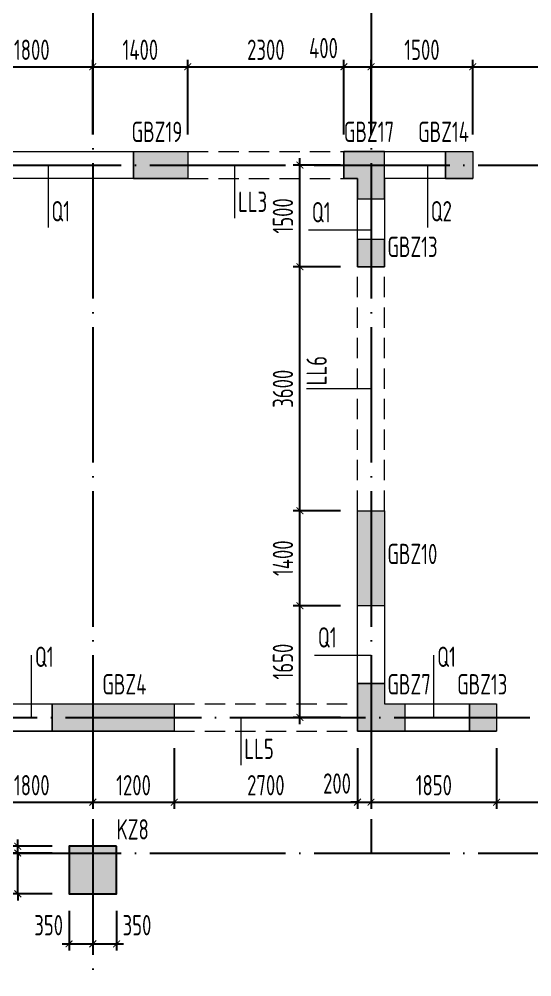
# Model space of a CAD drawing. Header units: millimetres. Extents: x -202076 to 1082610, y -439651 to 179350.
# Drawn here: x 126658 to 134213, y -69506 to -55379 of the extents above; entities that cross this region are included whole.
import ezdxf
from ezdxf.enums import TextEntityAlignment as Align

# ---------------------------------------------------------------- set-up
doc = ezdxf.new("R2010")
doc.units = ezdxf.units.MM
doc.header["$LTSCALE"] = 1000
for name, pattern in [('DASHED', [0.75, 0.5, -0.25]), ('DOTE', [2.42, 2, -0.2, 0.02, -0.2]), ('短虚线', [187.5, 125, -62.5])]:
    doc.linetypes.add(name, pattern=pattern)
doc.layers.add('A_AXIS-轴线', color=36, linetype='DOTE')
doc.layers.add('COLU', color=5, linetype='Continuous')
for name, color, linetype, lineweight in [('BEAM', 4, 'DASHED', 0), ('COLU_TEXT', 6, 'Continuous', 0), ('DIM', 3, 'Continuous', 0), ('WALL', 2, 'Continuous', 0), ('墙柱名称编号', 7, 'Continuous', 18), ('墙柱轮廓', 7, 'Continuous', 18), ('墙梁名称编号', 3, 'Continuous', 18), ('墙梁标注引线', 3, 'Continuous', 18), ('墙身名称编号', 3, 'Continuous', 18), ('墙身标注引线', 3, 'Continuous', 18), ('边缘构件填充', 253, 'Continuous', 18)]:
    doc.layers.add(name, color=color, linetype=linetype, lineweight=lineweight)
doc.styles.add('TSSD_Dimension', font='tssdeng.shx', dxfattribs={"width": 0.7, "bigfont": 'hztxt.shx'})
doc.styles.add('TSSD_Rein', font='tssdeng.shx', dxfattribs={"width": 0.7, "bigfont": 'hztxt.shx'})
doc.dimstyles.new('TSSD_100_100', dxfattribs={"dimtxt": 300, "dimasz": 100, "dimexe": 100, "dimexo": 250, "dimgap": 100, "dimtad": 1, "dimdec": 0, "dimzin": 0, "dimdsep": 46, "dimtxsty": 'TSSD_Dimension', "dimblk": 'ARCHTICK', "dimcen": 0, "dimdle": 100, "dimclrt": 7, "dimadec": 0, "dimazin": 0, "dimtfac": 1, "dimtdec": 0, "dimtix": 1, "dimtmove": 2, "dimatfit": 3, "dimfxl": 1, "dimtolj": 1, "dimtzin": 0, "dimarcsym": 0})

# ---------------------------------------------------------------- blocks, each defined once
blk = doc.blocks.new('_ARCHTICK')
at = {"color": 0, "linetype": 'ByBlock', "const_width": 0.15}
blk.add_lwpolyline([(-0.5, -0.5), (0.5, 0.5)], dxfattribs=at)
blk = doc.blocks.new('*D510')
at = {"layer": 'Defpoints', "color": 0, "transparency": 16777216}
for p in [(126637, -67681), (127393, -67681), (127393, -68281)]:
    blk.add_point(p, dxfattribs=at)
at = {"layer": 'DIM', "color": 0, "lineweight": -2, "transparency": 16777216}
for p, q in [((126637, -67681), (126637, -67581)), ((127143, -67681), (126537, -67681)), ((126637, -68281), (126637, -67681)), ((127143, -68281), (126537, -68281)), ((126637, -68281), (126637, -68381))]:
    blk.add_line(p, q, dxfattribs=at)
at = {"layer": 'DIM', "color": 0, "lineweight": -2, "transparency": 16777216, "xscale": 100, "yscale": 100, "zscale": 100}
for p, rotation in [((126637, -67681), 270), ((126637, -68281), 90)]:
    blk.add_blockref('_ARCHTICK', p, dxfattribs=dict(at, rotation=rotation))
at = {"layer": 'DIM', "color": 7, "transparency": 16777216, "insert": (126387, -67981), "char_height": 300, "attachment_point": 5, "rotation": 90, "style": 'TSSD_Dimension'}
blk.add_mtext('\\A1;600', dxfattribs=at)
blk = doc.blocks.new('*D511')
at = {"layer": 'Defpoints', "color": 0, "transparency": 16777216}
for p in [(126637, -67581), (127393, -67581), (127393, -67681)]:
    blk.add_point(p, dxfattribs=at)
at = {"layer": 'DIM', "color": 0, "lineweight": -2, "transparency": 16777216}
for p, q in [((126637, -67581), (126637, -67481)), ((127143, -67581), (126537, -67581)), ((126637, -67681), (126637, -67581)), ((127143, -67681), (126537, -67681)), ((126637, -67681), (126637, -67781))]:
    blk.add_line(p, q, dxfattribs=at)
at = {"layer": 'DIM', "color": 0, "lineweight": -2, "transparency": 16777216, "xscale": 100, "yscale": 100, "zscale": 100}
for p, rotation in [((126637, -67581), 270), ((126637, -67681), 90)]:
    blk.add_blockref('_ARCHTICK', p, dxfattribs=dict(at, rotation=rotation))
at = {"layer": 'DIM', "color": 7, "transparency": 16777216, "insert": (126362, -67299), "char_height": 300, "attachment_point": 5, "rotation": 90, "style": 'TSSD_Dimension'}
blk.add_mtext('\\A1;100', dxfattribs=at)
blk = doc.blocks.new('*D512')
at = {"layer": 'Defpoints', "color": 0, "transparency": 16777216}
for p in [(127393, -68281), (127743, -68281), (127743, -69020)]:
    blk.add_point(p, dxfattribs=at)
at = {"layer": 'DIM', "color": 0, "lineweight": -2, "transparency": 16777216}
for p, q in [((127393, -68531), (127393, -69120)), ((127743, -68531), (127743, -69120)), ((127293, -69020), (127843, -69020))]:
    blk.add_line(p, q, dxfattribs=at)
at = {"layer": 'DIM', "color": 0, "lineweight": -2, "transparency": 16777216, "xscale": 100, "yscale": 100, "zscale": 100, "rotation": 180}
blk.add_blockref('_ARCHTICK', (127393, -69020), dxfattribs=at)
at = {"layer": 'DIM', "color": 0, "lineweight": -2, "transparency": 16777216, "xscale": 100, "yscale": 100, "zscale": 100}
blk.add_blockref('_ARCHTICK', (127743, -69020), dxfattribs=at)
at = {"layer": 'DIM', "color": 7, "transparency": 16777216, "insert": (127092, -68745), "char_height": 300, "attachment_point": 5, "style": 'TSSD_Dimension'}
blk.add_mtext('\\A1;350', dxfattribs=at)
blk = doc.blocks.new('*D513')
at = {"layer": 'Defpoints', "color": 0, "transparency": 16777216}
for p in [(127743, -68281), (128093, -68281), (128093, -69020)]:
    blk.add_point(p, dxfattribs=at)
at = {"layer": 'DIM', "color": 0, "lineweight": -2, "transparency": 16777216}
for p, q in [((127743, -68531), (127743, -69120)), ((128093, -68531), (128093, -69120)), ((127643, -69020), (128193, -69020))]:
    blk.add_line(p, q, dxfattribs=at)
at = {"layer": 'DIM', "color": 0, "lineweight": -2, "transparency": 16777216, "xscale": 100, "yscale": 100, "zscale": 100, "rotation": 180}
blk.add_blockref('_ARCHTICK', (127743, -69020), dxfattribs=at)
at = {"layer": 'DIM', "color": 0, "lineweight": -2, "transparency": 16777216, "xscale": 100, "yscale": 100, "zscale": 100}
blk.add_blockref('_ARCHTICK', (128093, -69020), dxfattribs=at)
at = {"layer": 'DIM', "color": 7, "transparency": 16777216, "insert": (128394, -68745), "char_height": 300, "attachment_point": 5, "style": 'TSSD_Dimension'}
blk.add_mtext('\\A1;350', dxfattribs=at)
blk = doc.blocks.new('*D543')
at = {"layer": 'Defpoints', "color": 0, "transparency": 16777216}
for p in [(125943, -65881), (127743, -65881), (127743, -66930)]:
    blk.add_point(p, dxfattribs=at)
at = {"layer": 'DIM', "color": 0, "lineweight": -2, "transparency": 16777216}
for p, q in [((125943, -66131), (125943, -67030)), ((127743, -66131), (127743, -67030)), ((125843, -66930), (127843, -66930))]:
    blk.add_line(p, q, dxfattribs=at)
at = {"layer": 'DIM', "color": 0, "lineweight": -2, "transparency": 16777216, "xscale": 100, "yscale": 100, "zscale": 100, "rotation": 180}
blk.add_blockref('_ARCHTICK', (125943, -66930), dxfattribs=at)
at = {"layer": 'DIM', "color": 0, "lineweight": -2, "transparency": 16777216, "xscale": 100, "yscale": 100, "zscale": 100}
blk.add_blockref('_ARCHTICK', (127743, -66930), dxfattribs=at)
at = {"layer": 'DIM', "color": 7, "transparency": 16777216, "insert": (126843, -66680), "char_height": 300, "attachment_point": 5, "style": 'TSSD_Dimension'}
blk.add_mtext('\\A1;1800', dxfattribs=at)
blk = doc.blocks.new('*D544')
at = {"layer": 'Defpoints', "color": 0, "transparency": 16777216}
for p in [(127743, -65881), (128943, -65881), (128943, -66930)]:
    blk.add_point(p, dxfattribs=at)
at = {"layer": 'DIM', "color": 0, "lineweight": -2, "transparency": 16777216}
for p, q in [((127743, -66131), (127743, -67030)), ((128943, -66131), (128943, -67030)), ((127643, -66930), (129043, -66930))]:
    blk.add_line(p, q, dxfattribs=at)
at = {"layer": 'DIM', "color": 0, "lineweight": -2, "transparency": 16777216, "xscale": 100, "yscale": 100, "zscale": 100, "rotation": 180}
blk.add_blockref('_ARCHTICK', (127743, -66930), dxfattribs=at)
at = {"layer": 'DIM', "color": 0, "lineweight": -2, "transparency": 16777216, "xscale": 100, "yscale": 100, "zscale": 100}
blk.add_blockref('_ARCHTICK', (128943, -66930), dxfattribs=at)
at = {"layer": 'DIM', "color": 7, "transparency": 16777216, "insert": (128343, -66680), "char_height": 300, "attachment_point": 5, "style": 'TSSD_Dimension'}
blk.add_mtext('\\A1;1200', dxfattribs=at)
blk = doc.blocks.new('*D545')
at = {"layer": 'Defpoints', "color": 0, "transparency": 16777216}
for p in [(128943, -65881), (131643, -65881), (131643, -66930)]:
    blk.add_point(p, dxfattribs=at)
at = {"layer": 'DIM', "color": 0, "lineweight": -2, "transparency": 16777216}
for p, q in [((128943, -66131), (128943, -67030)), ((131643, -66131), (131643, -67030)), ((128843, -66930), (131743, -66930))]:
    blk.add_line(p, q, dxfattribs=at)
at = {"layer": 'DIM', "color": 0, "lineweight": -2, "transparency": 16777216, "xscale": 100, "yscale": 100, "zscale": 100, "rotation": 180}
blk.add_blockref('_ARCHTICK', (128943, -66930), dxfattribs=at)
at = {"layer": 'DIM', "color": 0, "lineweight": -2, "transparency": 16777216, "xscale": 100, "yscale": 100, "zscale": 100}
blk.add_blockref('_ARCHTICK', (131643, -66930), dxfattribs=at)
at = {"layer": 'DIM', "color": 7, "transparency": 16777216, "insert": (130293, -66680), "char_height": 300, "attachment_point": 5, "style": 'TSSD_Dimension'}
blk.add_mtext('\\A1;2700', dxfattribs=at)
blk = doc.blocks.new('*D546')
at = {"layer": 'Defpoints', "color": 0, "transparency": 16777216}
for p in [(131643, -65881), (131843, -65881), (131843, -66930)]:
    blk.add_point(p, dxfattribs=at)
at = {"layer": 'DIM', "color": 0, "lineweight": -2, "transparency": 16777216}
for p, q in [((131643, -66131), (131643, -67030)), ((131843, -66131), (131843, -67030)), ((131643, -66930), (131543, -66930)), ((131643, -66930), (131843, -66930)), ((131843, -66930), (131943, -66930))]:
    blk.add_line(p, q, dxfattribs=at)
at = {"layer": 'DIM', "color": 0, "lineweight": -2, "transparency": 16777216, "xscale": 100, "yscale": 100, "zscale": 100}
blk.add_blockref('_ARCHTICK', (131643, -66930), dxfattribs=at)
at = {"layer": 'DIM', "color": 0, "lineweight": -2, "transparency": 16777216, "xscale": 100, "yscale": 100, "zscale": 100, "rotation": 180}
blk.add_blockref('_ARCHTICK', (131843, -66930), dxfattribs=at)
at = {"layer": 'DIM', "color": 7, "transparency": 16777216, "insert": (131342, -66655), "char_height": 300, "attachment_point": 5, "style": 'TSSD_Dimension'}
blk.add_mtext('\\A1;200', dxfattribs=at)
blk = doc.blocks.new('*D547')
at = {"layer": 'Defpoints', "color": 0, "transparency": 16777216}
for p in [(131843, -65881), (133693, -65881), (133693, -66930)]:
    blk.add_point(p, dxfattribs=at)
at = {"layer": 'DIM', "color": 0, "lineweight": -2, "transparency": 16777216}
for p, q in [((131843, -66131), (131843, -67030)), ((133693, -66131), (133693, -67030)), ((131743, -66930), (133793, -66930))]:
    blk.add_line(p, q, dxfattribs=at)
at = {"layer": 'DIM', "color": 0, "lineweight": -2, "transparency": 16777216, "xscale": 100, "yscale": 100, "zscale": 100, "rotation": 180}
blk.add_blockref('_ARCHTICK', (131843, -66930), dxfattribs=at)
at = {"layer": 'DIM', "color": 0, "lineweight": -2, "transparency": 16777216, "xscale": 100, "yscale": 100, "zscale": 100}
blk.add_blockref('_ARCHTICK', (133693, -66930), dxfattribs=at)
at = {"layer": 'DIM', "color": 7, "transparency": 16777216, "insert": (132768, -66680), "char_height": 300, "attachment_point": 5, "style": 'TSSD_Dimension'}
blk.add_mtext('\\A1;1850', dxfattribs=at)
blk = doc.blocks.new('*D548')
at = {"layer": 'Defpoints', "color": 0, "transparency": 16777216}
for p in [(133693, -65881), (136143, -65881), (136143, -66930)]:
    blk.add_point(p, dxfattribs=at)
at = {"layer": 'DIM', "color": 0, "lineweight": -2, "transparency": 16777216}
for p, q in [((133693, -66131), (133693, -67030)), ((136143, -66131), (136143, -67030)), ((133593, -66930), (136243, -66930))]:
    blk.add_line(p, q, dxfattribs=at)
at = {"layer": 'DIM', "color": 0, "lineweight": -2, "transparency": 16777216, "xscale": 100, "yscale": 100, "zscale": 100, "rotation": 180}
blk.add_blockref('_ARCHTICK', (133693, -66930), dxfattribs=at)
at = {"layer": 'DIM', "color": 0, "lineweight": -2, "transparency": 16777216, "xscale": 100, "yscale": 100, "zscale": 100}
blk.add_blockref('_ARCHTICK', (136143, -66930), dxfattribs=at)
at = {"layer": 'DIM', "color": 7, "transparency": 16777216, "insert": (134918, -66680), "char_height": 300, "attachment_point": 5, "style": 'TSSD_Dimension'}
blk.add_mtext('\\A1;2450', dxfattribs=at)
blk = doc.blocks.new('*D570')
at = {"layer": 'Defpoints', "color": 0, "transparency": 16777216}
for p in [(127743, -56081), (125943, -57331), (127743, -57331)]:
    blk.add_point(p, dxfattribs=at)
at = {"layer": 'DIM', "color": 0, "lineweight": -2, "transparency": 16777216}
for p, q in [((125843, -56081), (127843, -56081)), ((125943, -57081), (125943, -55981)), ((127743, -57081), (127743, -55981))]:
    blk.add_line(p, q, dxfattribs=at)
at = {"layer": 'DIM', "color": 0, "lineweight": -2, "transparency": 16777216, "xscale": 100, "yscale": 100, "zscale": 100, "rotation": 180}
blk.add_blockref('_ARCHTICK', (125943, -56081), dxfattribs=at)
at = {"layer": 'DIM', "color": 0, "lineweight": -2, "transparency": 16777216, "xscale": 100, "yscale": 100, "zscale": 100}
blk.add_blockref('_ARCHTICK', (127743, -56081), dxfattribs=at)
at = {"layer": 'DIM', "color": 7, "transparency": 16777216, "insert": (126843, -55831), "char_height": 300, "attachment_point": 5, "style": 'TSSD_Dimension'}
blk.add_mtext('\\A1;1800', dxfattribs=at)
blk = doc.blocks.new('*D571')
at = {"layer": 'Defpoints', "color": 0, "transparency": 16777216}
for p in [(129143, -56081), (127743, -57331), (129143, -57331)]:
    blk.add_point(p, dxfattribs=at)
at = {"layer": 'DIM', "color": 0, "lineweight": -2, "transparency": 16777216}
for p, q in [((127643, -56081), (129243, -56081)), ((127743, -57081), (127743, -55981)), ((129143, -57081), (129143, -55981))]:
    blk.add_line(p, q, dxfattribs=at)
at = {"layer": 'DIM', "color": 0, "lineweight": -2, "transparency": 16777216, "xscale": 100, "yscale": 100, "zscale": 100, "rotation": 180}
blk.add_blockref('_ARCHTICK', (127743, -56081), dxfattribs=at)
at = {"layer": 'DIM', "color": 0, "lineweight": -2, "transparency": 16777216, "xscale": 100, "yscale": 100, "zscale": 100}
blk.add_blockref('_ARCHTICK', (129143, -56081), dxfattribs=at)
at = {"layer": 'DIM', "color": 7, "transparency": 16777216, "insert": (128443, -55831), "char_height": 300, "attachment_point": 5, "style": 'TSSD_Dimension'}
blk.add_mtext('\\A1;1400', dxfattribs=at)
blk = doc.blocks.new('*D572')
at = {"layer": 'Defpoints', "color": 0, "transparency": 16777216}
for p in [(131443, -56081), (129143, -57331), (131443, -57331)]:
    blk.add_point(p, dxfattribs=at)
at = {"layer": 'DIM', "color": 0, "lineweight": -2, "transparency": 16777216}
for p, q in [((129043, -56081), (131543, -56081)), ((129143, -57081), (129143, -55981)), ((131443, -57081), (131443, -55981))]:
    blk.add_line(p, q, dxfattribs=at)
at = {"layer": 'DIM', "color": 0, "lineweight": -2, "transparency": 16777216, "xscale": 100, "yscale": 100, "zscale": 100, "rotation": 180}
blk.add_blockref('_ARCHTICK', (129143, -56081), dxfattribs=at)
at = {"layer": 'DIM', "color": 0, "lineweight": -2, "transparency": 16777216, "xscale": 100, "yscale": 100, "zscale": 100}
blk.add_blockref('_ARCHTICK', (131443, -56081), dxfattribs=at)
at = {"layer": 'DIM', "color": 7, "transparency": 16777216, "insert": (130293, -55831), "char_height": 300, "attachment_point": 5, "style": 'TSSD_Dimension'}
blk.add_mtext('\\A1;2300', dxfattribs=at)
blk = doc.blocks.new('*D573')
at = {"layer": 'Defpoints', "color": 0, "transparency": 16777216}
for p in [(131843, -56081), (131443, -57331), (131843, -57331)]:
    blk.add_point(p, dxfattribs=at)
at = {"layer": 'DIM', "color": 0, "lineweight": -2, "transparency": 16777216}
for p, q in [((131343, -56081), (131943, -56081)), ((131443, -57081), (131443, -55981)), ((131843, -57081), (131843, -55981))]:
    blk.add_line(p, q, dxfattribs=at)
at = {"layer": 'DIM', "color": 0, "lineweight": -2, "transparency": 16777216, "xscale": 100, "yscale": 100, "zscale": 100, "rotation": 180}
blk.add_blockref('_ARCHTICK', (131443, -56081), dxfattribs=at)
at = {"layer": 'DIM', "color": 0, "lineweight": -2, "transparency": 16777216, "xscale": 100, "yscale": 100, "zscale": 100}
blk.add_blockref('_ARCHTICK', (131843, -56081), dxfattribs=at)
at = {"layer": 'DIM', "color": 7, "transparency": 16777216, "insert": (131142, -55806), "char_height": 300, "attachment_point": 5, "style": 'TSSD_Dimension'}
blk.add_mtext('\\A1;400', dxfattribs=at)
blk = doc.blocks.new('*D574')
at = {"layer": 'Defpoints', "color": 0, "transparency": 16777216}
for p in [(133343, -56081), (131843, -57331), (133343, -57331)]:
    blk.add_point(p, dxfattribs=at)
at = {"layer": 'DIM', "color": 0, "lineweight": -2, "transparency": 16777216}
for p, q in [((131743, -56081), (133443, -56081)), ((131843, -57081), (131843, -55981)), ((133343, -57081), (133343, -55981))]:
    blk.add_line(p, q, dxfattribs=at)
at = {"layer": 'DIM', "color": 0, "lineweight": -2, "transparency": 16777216, "xscale": 100, "yscale": 100, "zscale": 100, "rotation": 180}
blk.add_blockref('_ARCHTICK', (131843, -56081), dxfattribs=at)
at = {"layer": 'DIM', "color": 0, "lineweight": -2, "transparency": 16777216, "xscale": 100, "yscale": 100, "zscale": 100}
blk.add_blockref('_ARCHTICK', (133343, -56081), dxfattribs=at)
at = {"layer": 'DIM', "color": 7, "transparency": 16777216, "insert": (132593, -55831), "char_height": 300, "attachment_point": 5, "style": 'TSSD_Dimension'}
blk.add_mtext('\\A1;1500', dxfattribs=at)
blk = doc.blocks.new('*D575')
at = {"layer": 'Defpoints', "color": 0, "transparency": 16777216}
for p in [(136143, -56081), (133343, -57331), (136143, -57331)]:
    blk.add_point(p, dxfattribs=at)
at = {"layer": 'DIM', "color": 0, "lineweight": -2, "transparency": 16777216}
for p, q in [((133243, -56081), (136243, -56081)), ((133343, -57081), (133343, -55981)), ((136143, -57081), (136143, -55981))]:
    blk.add_line(p, q, dxfattribs=at)
at = {"layer": 'DIM', "color": 0, "lineweight": -2, "transparency": 16777216, "xscale": 100, "yscale": 100, "zscale": 100, "rotation": 180}
blk.add_blockref('_ARCHTICK', (133343, -56081), dxfattribs=at)
at = {"layer": 'DIM', "color": 0, "lineweight": -2, "transparency": 16777216, "xscale": 100, "yscale": 100, "zscale": 100}
blk.add_blockref('_ARCHTICK', (136143, -56081), dxfattribs=at)
at = {"layer": 'DIM', "color": 7, "transparency": 16777216, "insert": (134743, -55831), "char_height": 300, "attachment_point": 5, "style": 'TSSD_Dimension'}
blk.add_mtext('\\A1;2800', dxfattribs=at)
blk = doc.blocks.new('*D584')
at = {"layer": 'Defpoints', "color": 0, "transparency": 16777216}
for p in [(130795, -64031), (131643, -64031), (131643, -65681)]:
    blk.add_point(p, dxfattribs=at)
at = {"layer": 'DIM', "color": 0, "lineweight": -2, "transparency": 16777216}
for p, q in [((130795, -65781), (130795, -63931)), ((131393, -64031), (130695, -64031)), ((131393, -65681), (130695, -65681))]:
    blk.add_line(p, q, dxfattribs=at)
at = {"layer": 'DIM', "color": 0, "lineweight": -2, "transparency": 16777216, "xscale": 100, "yscale": 100, "zscale": 100}
for p, rotation in [((130795, -64031), 90), ((130795, -65681), 270)]:
    blk.add_blockref('_ARCHTICK', p, dxfattribs=dict(at, rotation=rotation))
at = {"layer": 'DIM', "color": 7, "transparency": 16777216, "insert": (130545, -64856), "char_height": 300, "attachment_point": 5, "rotation": 90, "style": 'TSSD_Dimension'}
blk.add_mtext('\\A1;1650', dxfattribs=at)
blk = doc.blocks.new('*D585')
at = {"layer": 'Defpoints', "color": 0, "transparency": 16777216}
for p in [(130795, -62631), (131643, -62631), (131643, -64031)]:
    blk.add_point(p, dxfattribs=at)
at = {"layer": 'DIM', "color": 0, "lineweight": -2, "transparency": 16777216}
for p, q in [((130795, -64131), (130795, -62531)), ((131393, -62631), (130695, -62631)), ((131393, -64031), (130695, -64031))]:
    blk.add_line(p, q, dxfattribs=at)
at = {"layer": 'DIM', "color": 0, "lineweight": -2, "transparency": 16777216, "xscale": 100, "yscale": 100, "zscale": 100}
for p, rotation in [((130795, -62631), 90), ((130795, -64031), 270)]:
    blk.add_blockref('_ARCHTICK', p, dxfattribs=dict(at, rotation=rotation))
at = {"layer": 'DIM', "color": 7, "transparency": 16777216, "insert": (130545, -63331), "char_height": 300, "attachment_point": 5, "rotation": 90, "style": 'TSSD_Dimension'}
blk.add_mtext('\\A1;1400', dxfattribs=at)
blk = doc.blocks.new('*D586')
at = {"layer": 'Defpoints', "color": 0, "transparency": 16777216}
for p in [(130795, -59031), (131643, -59031), (131643, -62631)]:
    blk.add_point(p, dxfattribs=at)
at = {"layer": 'DIM', "color": 0, "lineweight": -2, "transparency": 16777216}
for p, q in [((131393, -59031), (130695, -59031)), ((130795, -62731), (130795, -58931)), ((131393, -62631), (130695, -62631))]:
    blk.add_line(p, q, dxfattribs=at)
at = {"layer": 'DIM', "color": 0, "lineweight": -2, "transparency": 16777216, "xscale": 100, "yscale": 100, "zscale": 100}
for p, rotation in [((130795, -59031), 90), ((130795, -62631), 270)]:
    blk.add_blockref('_ARCHTICK', p, dxfattribs=dict(at, rotation=rotation))
at = {"layer": 'DIM', "color": 7, "transparency": 16777216, "insert": (130545, -60831), "char_height": 300, "attachment_point": 5, "rotation": 90, "style": 'TSSD_Dimension'}
blk.add_mtext('\\A1;3600', dxfattribs=at)
blk = doc.blocks.new('*D587')
at = {"layer": 'Defpoints', "color": 0, "transparency": 16777216}
for p in [(130795, -57531), (131643, -57531), (131643, -59031)]:
    blk.add_point(p, dxfattribs=at)
at = {"layer": 'DIM', "color": 0, "lineweight": -2, "transparency": 16777216}
for p, q in [((130795, -59131), (130795, -57431)), ((131393, -57531), (130695, -57531)), ((131393, -59031), (130695, -59031))]:
    blk.add_line(p, q, dxfattribs=at)
at = {"layer": 'DIM', "color": 0, "lineweight": -2, "transparency": 16777216, "xscale": 100, "yscale": 100, "zscale": 100}
for p, rotation in [((130795, -57531), 90), ((130795, -59031), 270)]:
    blk.add_blockref('_ARCHTICK', p, dxfattribs=dict(at, rotation=rotation))
at = {"layer": 'DIM', "color": 7, "transparency": 16777216, "insert": (130545, -58281), "char_height": 300, "attachment_point": 5, "rotation": 90, "style": 'TSSD_Dimension'}
blk.add_mtext('\\A1;1500', dxfattribs=at)

msp = doc.modelspace()

# ---------------------------------------------------------------- hatches: boundary and pattern name
at = {"layer": '边缘构件填充'}
h = msp.add_hatch(color=256, dxfattribs=at)
h.dxf.hatch_style = 1
h.paths.add_polyline_path([(129142.7, -57331), (128342.7, -57331), (128342.7, -57731), (129142.7, -57731)])
h = msp.add_hatch(color=256, dxfattribs=at)
h.dxf.hatch_style = 1
h.paths.add_polyline_path([(132042.7, -58031), (132042.7, -57731), (132042.7, -57331), (131442.7, -57331), (131442.7, -57731), (131642.7, -57731), (131642.7, -58031)])
h = msp.add_hatch(color=256, dxfattribs=at)
h.dxf.hatch_style = 1
h.paths.add_polyline_path([(133342.7, -57731), (133342.7, -57331), (132942.7, -57331), (132942.7, -57731)])
h = msp.add_hatch(color=256, dxfattribs=at)
h.dxf.hatch_style = 1
h.paths.add_polyline_path([(132042.7, -58631), (131642.7, -58631), (131642.7, -59031), (132042.7, -59031)])
h = msp.add_hatch(color=256, dxfattribs=at)
h.dxf.hatch_style = 1
h.paths.add_polyline_path([(131642.7, -64031), (131642.7, -62631), (132042.7, -62631), (132042.7, -64031)])
h = msp.add_hatch(color=256, dxfattribs=at)
h.dxf.hatch_style = 1
h.paths.add_polyline_path([(132342.7, -65481), (132042.7, -65481), (132042.7, -65181), (131642.7, -65181), (131642.7, -65881), (132342.7, -65881)])
h = msp.add_hatch(color=256, dxfattribs=at)
h.dxf.hatch_style = 1
h.paths.add_polyline_path([(127142.7, -65481), (127142.7, -65881), (128942.7, -65881), (128942.7, -65481)])
h = msp.add_hatch(color=256, dxfattribs=at)
h.dxf.hatch_style = 1
h.paths.add_polyline_path([(133692.7, -65881), (133692.7, -65481), (133292.7, -65481), (133292.7, -65881)])
h = msp.add_hatch(color=256, dxfattribs=at)
h.dxf.hatch_style = 1
h.paths.add_polyline_path([(128092.7, -67581), (127392.7, -67581), (127392.7, -68281), (128092.7, -68281)])

# ---------------------------------------------------------------- linework, layer by layer
at = {"layer": 'A_AXIS-轴线'}
for p, q in [((127742.7, -55081), (127742.7, -80281)), ((131842.7, -55081), (131842.7, -67681)), ((115242.7, -65681), (140192.7, -65681))]:
    msp.add_line(p, q, dxfattribs=at)
for points in [[(99542.7, -57531), (155943, -57531)], [(99542.7, -67681), (155943, -67681)]]:
    msp.add_lwpolyline(points, dxfattribs=at)
at = {"layer": 'BEAM', "ltscale": 0.6}
for p, q in [((129142.7, -57331), (131442.7, -57331)), ((129142.7, -57731), (131442.7, -57731)), ((131642.7, -62631), (131642.7, -59031)), ((132042.7, -62631), (132042.7, -59031)), ((128942.7, -65481), (131642.7, -65481)), ((128942.7, -65881), (131642.7, -65881))]:
    msp.add_line(p, q, dxfattribs=at)
at = {"layer": 'COLU'}
msp.add_lwpolyline([(128092.7, -67581), (127392.7, -67581), (127392.7, -68281), (128092.7, -68281)], close=True, dxfattribs=at)
at = {"layer": 'WALL'}
for points in [[(129142.7, -57731), (125942.7, -57731), (125942.7, -57331), (129142.7, -57331), (129142.7, -57731), (125942.7, -57731)], [(132042.7, -59031), (131642.7, -59031), (131642.7, -57731), (131442.7, -57731), (131442.7, -57331), (133342.7, -57331), (133342.7, -57731), (132042.7, -57731), (132042.7, -59031)], [(131642.7, -65881), (131642.7, -62631), (132042.7, -62631), (132042.7, -65481), (133692.7, -65481), (133692.7, -65881), (131642.7, -65881), (133692.7, -65881)], [(125942.7, -65881), (125942.7, -65481), (128942.7, -65481), (128942.7, -65881), (125942.7, -65881), (128942.7, -65881)]]:
    msp.add_lwpolyline(points, dxfattribs=at)
at = {"layer": '墙柱轮廓', "linetype": '短虚线'}
for points in [[(128342.7, -57331), (128342.7, -57731), (128342.7, -57331), (129142.7, -57331), (129142.7, -57731), (128342.7, -57731), (129142.7, -57731)], [(132942.7, -57331), (132942.7, -57731), (132942.7, -57331), (133342.7, -57331), (133342.7, -57731), (132942.7, -57731), (133342.7, -57731)], [(132042.7, -58631), (131642.7, -58631), (131642.7, -59031), (132042.7, -59031), (132042.7, -58631)], [(132042.7, -65181), (131642.7, -65181), (132042.7, -65181), (132042.7, -65481), (132342.7, -65481), (132342.7, -65881), (131642.7, -65881), (131642.7, -65181), (131642.7, -65881)], [(127142.7, -65481), (127142.7, -65881), (127142.7, -65481), (128942.7, -65481), (128942.7, -65881), (127142.7, -65881), (128942.7, -65881)], [(133292.7, -65481), (133292.7, -65881), (133292.7, -65481), (133692.7, -65481), (133692.7, -65881), (133292.7, -65881), (133692.7, -65881)]]:
    msp.add_lwpolyline(points, dxfattribs=at)
at = {"layer": '墙柱轮廓'}
msp.add_lwpolyline([(132042.7, -58031), (132042.7, -57731), (132042.7, -57731), (132042.7, -57331), (131442.7, -57331), (131442.7, -57731), (131642.7, -57731), (131642.7, -58031)], close=True, dxfattribs=at)
msp.add_lwpolyline([(131642.7, -64031), (131642.7, -62631), (132042.7, -62631), (132042.7, -64031), (131642.7, -64031)], dxfattribs=at)
at = {"layer": '墙梁标注引线'}
for p, q in [((129832.7, -57531), (129832.7, -58313.5)), ((131842.7, -60831), (130890.7, -60831)), ((129925.6, -65681), (129925.6, -66382.9))]:
    msp.add_line(p, q, dxfattribs=at)
at = {"layer": '墙身标注引线'}
for p, q in [((127082.7, -57531), (127082.7, -58452.2)), ((132672.7, -57531), (132672.7, -58452.2)), ((131842.7, -58493.5), (130921.5, -58493.5)), ((126839.7, -65681), (126839.7, -64759.8)), ((131842.7, -64766), (131010.2, -64766)), ((132767.7, -65681), (132767.7, -64759.8))]:
    msp.add_line(p, q, dxfattribs=at)

# ---------------------------------------------------------------- texts
at = {"layer": 'COLU_TEXT', "linetype": 'Continuous', "style": 'TSSD_Rein', "width": 0.7}
msp.add_text('KZ8', height=300, dxfattribs=at).set_placement((128092.7, -67481))
at = {"layer": '墙柱名称编号', "color": 2, "linetype": 'Continuous', "style": 'TSSD_Rein', "width": 0.7}
for s, p in [('GBZ19', (128314.5, -57281)), ('GBZ17', (131442.7, -57281)), ('GBZ14', (132536.1, -57281)), ('GBZ13', (132083.4, -58977.1)), ('GBZ10', (132083.4, -63508.6)), ('GBZ4', (127883, -65431)), ('GBZ7', (132083.4, -65431)), ('GBZ13', (133111.2, -65431))]:
    msp.add_text(s, height=300, dxfattribs=at).set_placement(p, align=Align.BOTTOM_LEFT)
at = {"layer": '墙梁名称编号', "linetype": 'Continuous', "style": 'TSSD_Rein', "width": 0.7}
for s, p in [('LL3', (129882.7, -58313.5)), ('LL5', (129975.6, -66382.9))]:
    msp.add_text(s, height=300, dxfattribs=at).set_placement(p, align=Align.BOTTOM_LEFT)
msp.add_text('LL6', height=300, rotation=90, dxfattribs=at).set_placement((130890.7, -60781), align=Align.TOP_LEFT)
at = {"layer": '墙身名称编号', "linetype": 'Continuous', "style": 'TSSD_Rein', "width": 0.7}
for s, p in [('Q1', (127132.7, -58452.2)), ('Q2', (132722.7, -58452.2)), ('Q1', (130971.5, -58466.8)), ('Q1', (131060.2, -64739.3)), ('Q1', (126889.7, -65025.2)), ('Q1', (132817.7, -65025.2))]:
    msp.add_text(s, height=300, dxfattribs=at).set_placement(p, align=Align.BOTTOM_LEFT)

# ---------------------------------------------------------------- dimensions: what is measured, and where the dimension line sits
at = {"layer": 'DIM'}
for base, p1, p2, picture, middle in [((127742.7, -56081), (125942.7, -57331), (127742.7, -57331), '*D570', (126842.7, -55831)), ((129142.7, -56081), (127742.7, -57331), (129142.7, -57331), '*D571', (128442.7, -55831)), ((131442.7, -56081), (129142.7, -57331), (131442.7, -57331), '*D572', (130292.7, -55831)), ((133342.7, -56081), (131842.7, -57331), (133342.7, -57331), '*D574', (132592.7, -55831)), ((136142.7, -56081), (133342.7, -57331), (136142.7, -57331), '*D575', (134742.7, -55831)), ((127742.7, -66930.1), (125942.7, -65881), (127742.7, -65881), '*D543', (126842.7, -66680.1)), ((128942.7, -66930.1), (127742.7, -65881), (128942.7, -65881), '*D544', (128342.7, -66680.1)), ((131642.7, -66930.1), (128942.7, -65881), (131642.7, -65881), '*D545', (130292.7, -66680.1)), ((133692.7, -66930.1), (131842.7, -65881), (133692.7, -65881), '*D547', (132767.7, -66680.1)), ((136142.7, -66930.1), (133692.7, -65881), (136142.7, -65881), '*D548', (134917.7, -66680.1))]:
    dim = msp.add_linear_dim(base=base, p1=p1, p2=p2, dimstyle='TSSD_100_100', dxfattribs=at)
    dim.commit()
    dim.dimension.update_dxf_attribs({"geometry": picture, "text_midpoint": middle})
for base, p1, p2, picture, middle in [((131842.7, -56081), (131442.7, -57331), (131842.7, -57331), '*D573', (131141.6, -55806)), ((131842.7, -66930.1), (131642.7, -65881), (131842.7, -65881), '*D546', (131341.6, -66655.1)), ((127742.7, -69020.5), (127392.7, -68281), (127742.7, -68281), '*D512', (127091.6, -68745.5)), ((128092.7, -69020.5), (127742.7, -68281), (128092.7, -68281), '*D513', (128393.7, -68745.5))]:
    dim = msp.add_linear_dim(base=base, p1=p1, p2=p2, dimstyle='TSSD_100_100', dxfattribs=at)
    dim.commit()
    dim.dimension.update_dxf_attribs({"geometry": picture, "text_midpoint": middle, "dimtype": 160})
for base, p1, p2, picture, middle in [((130795, -57531), (131642.7, -59031), (131642.7, -57531), '*D587', (130545, -58281)), ((130795, -59031), (131642.7, -62631), (131642.7, -59031), '*D586', (130545, -60831)), ((130795, -62631), (131642.7, -64031), (131642.7, -62631), '*D585', (130545, -63331)), ((130795, -64031), (131642.7, -65681), (131642.7, -64031), '*D584', (130545, -64856)), ((126637.4, -67681), (127392.7, -68281), (127392.7, -67681), '*D510', (126387.4, -67981))]:
    dim = msp.add_linear_dim(base=base, p1=p1, p2=p2, angle=90, dimstyle='TSSD_100_100', dxfattribs=at)
    dim.commit()
    dim.dimension.update_dxf_attribs({"geometry": picture, "text_midpoint": middle})
dim = msp.add_linear_dim(base=(126637.4, -67581), p1=(127392.7, -67681), p2=(127392.7, -67581), angle=90, dimstyle='TSSD_100_100', dxfattribs=at)
dim.commit()
dim.dimension.update_dxf_attribs({"geometry": '*D511', "text_midpoint": (126362.4, -67298.8), "dimtype": 160})

doc.saveas('drawing.dxf')
